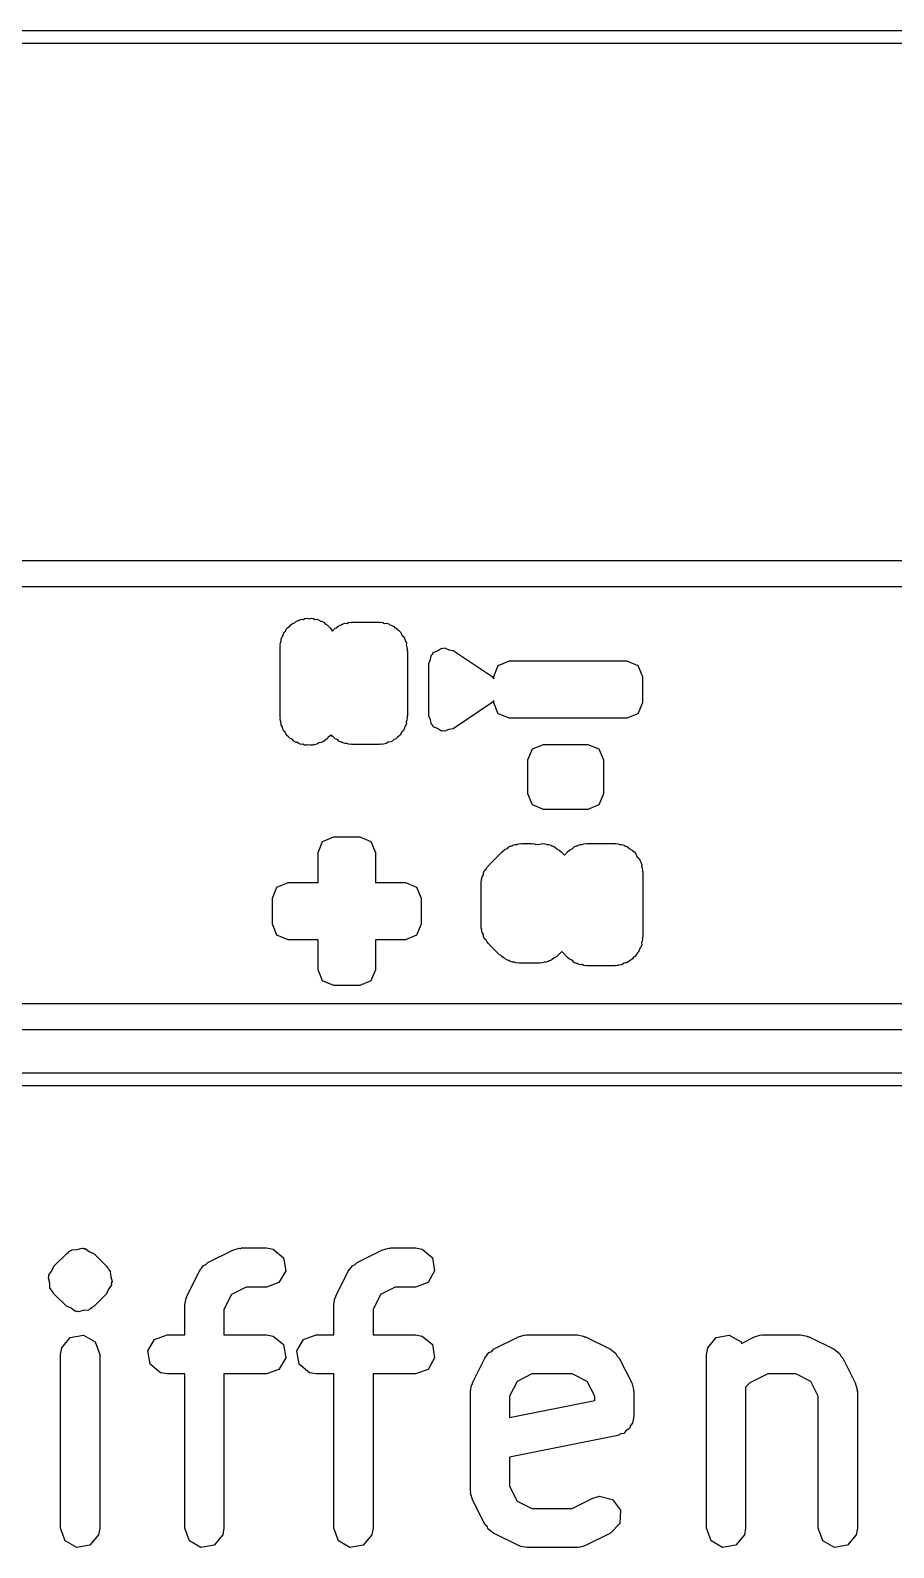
# Model space of a CAD drawing. Extents: x 71 to 186, y -19 to -13.
# Drawn here: x 160.67 to 163.98, y -19.08 to -13.26 of the extents above; entities that cross this region are included whole.
import ezdxf

# ---------------------------------------------------------------- set-up
doc = ezdxf.new("R2010")
doc.units = 0
doc.layers.add('BLACK', color=7, linetype='CONTINUOUS')

msp = doc.modelspace()

# ---------------------------------------------------------------- linework, layer by layer
at = {"layer": 'BLACK', "linetype": 'CONTINUOUS'}
for p, q in [((71.4068, -13.26), (182.597, -13.26)), ((182.572, -13.31), (71.4318, -13.31)), ((144.995, -15.295), (179.615, -15.295)), ((179.565, -15.395), (145.045, -15.395)), ((161.659, -15.5479), (161.663, -15.542)), ((161.663, -15.542), (161.671, -15.536)), ((161.671, -15.536), (161.677, -15.5343)), ((161.677, -15.5343), (161.682, -15.5292)), ((161.682, -15.5292), (161.691, -15.5252)), ((161.691, -15.5252), (161.694, -15.5251)), ((161.694, -15.5251), (161.697, -15.5231)), ((161.697, -15.5231), (161.706, -15.5201)), ((161.706, -15.5201), (161.713, -15.5206)), ((161.713, -15.5206), (161.719, -15.5173)), ((161.719, -15.5173), (161.729, -15.5163)), ((161.729, -15.5163), (161.735, -15.5181)), ((161.735, -15.5181), (161.741, -15.5163)), ((161.741, -15.5163), (161.751, -15.5173)), ((161.751, -15.5173), (161.757, -15.5206)), ((161.757, -15.5206), (161.764, -15.5201)), ((161.764, -15.5201), (161.773, -15.5231)), ((161.773, -15.5231), (161.777, -15.5269)), ((161.777, -15.5269), (161.783, -15.5276)), ((161.783, -15.5276), (161.792, -15.5326)), ((161.792, -15.5326), (161.797, -15.5393)), ((161.797, -15.5393), (161.805, -15.5426)), ((161.805, -15.5426), (161.812, -15.5496)), ((161.845, -15.5476), (161.854, -15.5425)), ((161.854, -15.5425), (161.859, -15.5419)), ((161.859, -15.5419), (161.864, -15.5381)), ((161.864, -15.5381), (161.873, -15.5351)), ((161.873, -15.5351), (161.88, -15.5356)), ((161.88, -15.5356), (161.886, -15.5323)), ((161.886, -15.5323), (161.896, -15.5313)), ((161.896, -15.5313), (161.899, -15.5322)), ((161.899, -15.5322), (161.902, -15.531)), ((161.902, -15.531), (162.002, -15.531)), ((162.002, -15.531), (162.005, -15.5322)), ((162.005, -15.5322), (162.008, -15.5313)), ((162.008, -15.5313), (162.018, -15.5323)), ((162.018, -15.5323), (162.024, -15.5356)), ((162.024, -15.5356), (162.031, -15.5351)), ((162.031, -15.5351), (162.04, -15.5381)), ((162.04, -15.5381), (162.044, -15.5419)), ((162.044, -15.5419), (162.05, -15.5426)), ((162.05, -15.5426), (162.059, -15.5476)), ((161.625, -15.609), (161.628, -15.6029)), ((161.628, -15.596), (161.631, -15.587)), ((161.628, -15.6029), (161.628, -15.596)), ((161.631, -15.587), (161.635, -15.5826)), ((161.635, -15.5769), (161.64, -15.5679)), ((161.635, -15.5826), (161.635, -15.5769)), ((161.64, -15.5679), (161.645, -15.5639)), ((161.645, -15.5639), (161.647, -15.558)), ((161.647, -15.558), (161.653, -15.551)), ((161.653, -15.551), (161.659, -15.5479)), ((161.812, -15.5496), (161.813, -15.5518)), ((161.813, -15.5518), (161.815, -15.553)), ((161.815, -15.553), (161.821, -15.56)), ((161.821, -15.56), (161.823, -15.565)), ((161.823, -15.565), (161.824, -15.5636)), ((161.824, -15.5636), (161.827, -15.5626)), ((161.827, -15.5626), (161.828, -15.5604)), ((161.828, -15.5604), (161.835, -15.5544)), ((161.835, -15.5544), (161.841, -15.5525)), ((161.841, -15.5525), (161.845, -15.5476)), ((162.059, -15.5476), (162.063, -15.5525)), ((162.063, -15.5525), (162.069, -15.5544)), ((162.069, -15.5544), (162.076, -15.5604)), ((162.076, -15.5604), (162.077, -15.5626)), ((162.077, -15.5626), (162.079, -15.5636)), ((162.079, -15.5636), (162.086, -15.5706)), ((162.086, -15.5706), (162.09, -15.5809)), ((162.09, -15.5809), (162.099, -15.5886)), ((162.099, -15.5886), (162.102, -15.5976)), ((162.102, -15.5976), (162.103, -15.6007)), ((162.103, -15.6007), (162.105, -15.603)), ((162.105, -15.603), (162.108, -15.612)), ((161.624, -15.619), (161.625, -15.609)), ((161.625, -15.6221), (161.624, -15.619)), ((161.624, -15.625), (161.625, -15.6221)), ((161.624, -15.895), (161.624, -15.625)), ((162.108, -15.612), (162.107, -15.6189)), ((162.107, -15.6189), (162.11, -15.625)), ((162.11, -15.625), (162.111, -15.635)), ((162.111, -15.635), (162.11, -15.6381)), ((162.11, -15.6381), (162.112, -15.641)), ((162.112, -15.641), (162.112, -15.891)), ((162.2, -15.6739), (162.204, -15.6567)), ((162.204, -15.6567), (162.209, -15.6533)), ((162.209, -15.6533), (162.211, -15.6476)), ((162.211, -15.6476), (162.227, -15.6409)), ((162.227, -15.6409), (162.242, -15.6312)), ((162.242, -15.6312), (162.248, -15.6324)), ((162.248, -15.6324), (162.254, -15.63)), ((162.254, -15.63), (162.27, -15.6367)), ((162.27, -15.6367), (162.287, -15.6401)), ((162.287, -15.6401), (162.437, -15.7401)), ((162.194, -15.69), (162.2, -15.6739)), ((162.194, -15.89), (162.194, -15.69)), ((162.443, -15.74), (162.46, -15.6976)), ((162.46, -15.6976), (162.503, -15.68)), ((162.503, -15.68), (162.953, -15.68)), ((162.953, -15.68), (162.995, -15.6976)), ((162.995, -15.6976), (163.013, -15.74)), ((162.437, -15.7401), (162.443, -15.7486)), ((162.443, -15.7486), (162.443, -15.74)), ((163.013, -15.74), (163.013, -15.84)), ((162.443, -15.8314), (162.437, -15.8399)), ((162.443, -15.84), (162.443, -15.8314)), ((161.625, -15.8986), (161.624, -15.895)), ((162.112, -15.891), (162.11, -15.8939)), ((162.11, -15.8939), (162.111, -15.897)), ((162.2, -15.9061), (162.194, -15.89)), ((162.437, -15.8399), (162.287, -15.9399)), ((162.46, -15.8824), (162.443, -15.84)), ((162.503, -15.9), (162.46, -15.8824)), ((162.995, -15.8824), (162.953, -15.9)), ((163.013, -15.84), (162.995, -15.8824)), ((161.624, -15.9024), (161.625, -15.8986)), ((161.625, -15.9104), (161.624, -15.9024)), ((161.627, -15.9131), (161.625, -15.9104)), ((161.626, -15.916), (161.627, -15.9131)), ((161.628, -15.925), (161.626, -15.916)), ((161.633, -15.9323), (161.628, -15.925)), ((161.634, -15.9411), (161.633, -15.9323)), ((161.639, -15.9501), (161.634, -15.9411)), ((161.644, -15.9541), (161.639, -15.9501)), ((162.09, -15.9523), (162.088, -15.958)), ((162.094, -15.9491), (162.09, -15.9523)), ((162.095, -15.9481), (162.094, -15.9488)), ((162.094, -15.9488), (162.094, -15.9491)), ((162.1, -15.9391), (162.095, -15.9481)), ((162.101, -15.9334), (162.1, -15.9391)), ((162.105, -15.929), (162.101, -15.9334)), ((162.108, -15.92), (162.105, -15.929)), ((162.11, -15.907), (162.107, -15.9131)), ((162.107, -15.9131), (162.108, -15.92)), ((162.111, -15.897), (162.11, -15.907)), ((162.204, -15.9233), (162.2, -15.9061)), ((162.209, -15.9267), (162.204, -15.9233)), ((162.211, -15.9324), (162.209, -15.9267)), ((162.227, -15.9391), (162.211, -15.9324)), ((162.242, -15.9488), (162.227, -15.9391)), ((162.248, -15.9476), (162.242, -15.9488)), ((162.254, -15.95), (162.248, -15.9476)), ((162.27, -15.9433), (162.254, -15.95)), ((162.287, -15.9399), (162.27, -15.9433)), ((162.953, -15.9), (162.503, -15.9)), ((161.646, -15.96), (161.644, -15.9541)), ((161.652, -15.967), (161.646, -15.96)), ((161.654, -15.9682), (161.652, -15.967)), ((161.655, -15.9704), (161.654, -15.9682)), ((161.662, -15.9774), (161.655, -15.9704)), ((161.67, -15.9807), (161.662, -15.9774)), ((161.676, -15.9874), (161.67, -15.9807)), ((161.685, -15.9924), (161.676, -15.9874)), ((161.69, -15.9931), (161.685, -15.9924)), ((161.695, -15.9969), (161.69, -15.9931)), ((161.704, -15.9999), (161.695, -15.9969)), ((161.711, -15.9994), (161.704, -15.9999)), ((161.717, -16.0027), (161.711, -15.9994)), ((161.727, -16.0037), (161.717, -16.0027)), ((161.733, -16.0019), (161.727, -16.0037)), ((161.739, -16.0037), (161.733, -16.0019)), ((161.749, -16.0027), (161.739, -16.0037)), ((161.752, -16.0009), (161.749, -16.0027)), ((161.756, -16.0016), (161.752, -16.0009)), ((161.765, -15.9996), (161.756, -16.0016)), ((161.772, -15.9945), (161.765, -15.9996)), ((161.781, -15.9934), (161.772, -15.9945)), ((161.79, -15.9884), (161.781, -15.9934)), ((161.792, -15.9851), (161.79, -15.9884)), ((161.797, -15.984), (161.792, -15.9851)), ((161.805, -15.978), (161.797, -15.984)), ((161.808, -15.9721), (161.805, -15.978)), ((161.814, -15.969), (161.808, -15.9721)), ((161.819, -15.9639), (161.814, -15.969)), ((161.824, -15.9694), (161.819, -15.9639)), ((161.827, -15.9704), (161.824, -15.9694)), ((161.828, -15.9726), (161.827, -15.9704)), ((161.835, -15.9786), (161.828, -15.9726)), ((161.843, -15.9813), (161.835, -15.9786)), ((161.849, -15.9878), (161.843, -15.9813)), ((161.858, -15.9918), (161.849, -15.9878)), ((161.861, -15.9919), (161.858, -15.9918)), ((161.864, -15.9939), (161.861, -15.9919)), ((161.873, -15.9969), (161.864, -15.9939)), ((161.88, -15.9964), (161.873, -15.9969)), ((161.886, -15.9997), (161.88, -15.9964)), ((161.896, -16.0007), (161.886, -15.9997)), ((161.899, -15.9998), (161.896, -16.0007)), ((161.902, -16.001), (161.899, -15.9998)), ((162.002, -16.001), (161.902, -16.001)), ((162.006, -15.9994), (162.002, -16.001)), ((162.007, -15.9997), (162.006, -15.9994)), ((162.01, -16.0004), (162.007, -15.9996)), ((162.007, -15.9996), (162.007, -15.9997)), ((162.017, -15.9994), (162.01, -16.0004)), ((162.019, -15.9985), (162.017, -15.9994)), ((162.02, -15.9988), (162.019, -15.9985)), ((162.03, -15.9968), (162.02, -15.9988)), ((162.032, -15.9957), (162.03, -15.9968)), ((162.033, -15.9956), (162.032, -15.9957)), ((162.038, -15.9915), (162.033, -15.9956)), ((162.048, -15.9904), (162.038, -15.9915)), ((162.057, -15.9854), (162.048, -15.9904)), ((162.058, -15.9844), (162.057, -15.9847)), ((162.057, -15.9847), (162.057, -15.9854)), ((162.06, -15.9811), (162.058, -15.9844)), ((162.065, -15.98), (162.06, -15.9811)), ((162.067, -15.9786), (162.065, -15.98)), ((162.068, -15.9778), (162.067, -15.9786)), ((162.067, -15.9786), (162.067, -15.9786)), ((162.073, -15.974), (162.068, -15.9778)), ((162.074, -15.9726), (162.073, -15.9729)), ((162.073, -15.9729), (162.073, -15.974)), ((162.075, -15.9704), (162.074, -15.9726)), ((162.077, -15.9694), (162.075, -15.9704)), ((162.081, -15.9658), (162.077, -15.9694)), ((162.082, -15.965), (162.081, -15.9658)), ((162.088, -15.958), (162.082, -15.965)), ((162.591, -16.0176), (162.634, -16)), ((162.634, -16), (162.804, -16)), ((162.804, -16), (162.846, -16.0176)), ((162.574, -16.06), (162.591, -16.0176)), ((162.574, -16.19), (162.574, -16.06)), ((162.846, -16.0176), (162.864, -16.06)), ((162.864, -16.06), (162.864, -16.19)), ((162.591, -16.2324), (162.574, -16.19)), ((162.634, -16.25), (162.591, -16.2324)), ((162.846, -16.2324), (162.804, -16.25)), ((162.864, -16.19), (162.846, -16.2324)), ((162.804, -16.25), (162.634, -16.25)), ((161.786, -16.3726), (161.829, -16.355)), ((161.829, -16.355), (161.929, -16.355)), ((161.929, -16.355), (161.971, -16.3726)), ((161.769, -16.415), (161.786, -16.3726)), ((161.769, -16.53), (161.769, -16.415)), ((161.971, -16.3726), (161.989, -16.415)), ((161.989, -16.415), (161.989, -16.53)), ((162.425, -16.4626), (162.475, -16.4126)), ((162.475, -16.4126), (162.477, -16.4118)), ((162.477, -16.4118), (162.478, -16.4098)), ((162.478, -16.4098), (162.486, -16.4028)), ((162.486, -16.4028), (162.495, -16.3999)), ((162.495, -16.3999), (162.501, -16.3932)), ((162.501, -16.3932), (162.51, -16.3892)), ((162.51, -16.3892), (162.513, -16.3891)), ((162.513, -16.3891), (162.516, -16.3871)), ((162.516, -16.3871), (162.525, -16.3841)), ((162.525, -16.3841), (162.532, -16.3846)), ((162.532, -16.3846), (162.538, -16.3813)), ((162.538, -16.3813), (162.548, -16.3803)), ((162.548, -16.3803), (162.551, -16.3812)), ((162.551, -16.3812), (162.554, -16.38)), ((162.554, -16.38), (162.584, -16.38)), ((162.584, -16.38), (162.587, -16.3813)), ((162.587, -16.3813), (162.59, -16.3804)), ((162.59, -16.3804), (162.599, -16.3814)), ((162.599, -16.3814), (162.604, -16.3841)), ((162.604, -16.3841), (162.61, -16.3835)), ((162.61, -16.3835), (162.614, -16.3849)), ((162.614, -16.3849), (162.63, -16.3803)), ((162.63, -16.3803), (162.64, -16.3813)), ((162.64, -16.3813), (162.646, -16.3846)), ((162.646, -16.3846), (162.653, -16.3841)), ((162.653, -16.3841), (162.662, -16.3871)), ((162.662, -16.3871), (162.664, -16.3891)), ((162.664, -16.3891), (162.667, -16.3892)), ((162.667, -16.3892), (162.676, -16.3932)), ((162.676, -16.3932), (162.684, -16.4013)), ((162.684, -16.4013), (162.694, -16.4056)), ((162.694, -16.4056), (162.701, -16.4126)), ((162.701, -16.4126), (162.701, -16.4126)), ((162.701, -16.4126), (162.714, -16.4251)), ((162.714, -16.4251), (162.726, -16.4126)), ((162.726, -16.4126), (162.733, -16.4056)), ((162.726, -16.4126), (162.726, -16.4126)), ((162.733, -16.4056), (162.744, -16.4013)), ((162.744, -16.4013), (162.751, -16.3932)), ((162.751, -16.3932), (162.76, -16.3892)), ((162.76, -16.3892), (162.763, -16.3891)), ((162.763, -16.3891), (162.766, -16.3871)), ((162.766, -16.3871), (162.775, -16.3841)), ((162.775, -16.3841), (162.782, -16.3846)), ((162.782, -16.3846), (162.788, -16.3813)), ((162.788, -16.3813), (162.798, -16.3803)), ((162.798, -16.3803), (162.801, -16.3812)), ((162.801, -16.3812), (162.804, -16.38)), ((162.804, -16.38), (162.904, -16.38)), ((162.904, -16.38), (162.907, -16.3812)), ((162.907, -16.3812), (162.91, -16.3803)), ((162.91, -16.3803), (162.92, -16.3813)), ((162.92, -16.3813), (162.926, -16.3846)), ((162.926, -16.3846), (162.933, -16.3841)), ((162.933, -16.3841), (162.942, -16.3871)), ((162.942, -16.3871), (162.944, -16.3891)), ((162.944, -16.3891), (162.947, -16.3892)), ((162.947, -16.3892), (162.956, -16.3932)), ((162.956, -16.3932), (162.964, -16.4013)), ((162.964, -16.4013), (162.974, -16.4056)), ((162.974, -16.4056), (162.981, -16.4126)), ((162.981, -16.4126), (162.981, -16.4126)), ((162.981, -16.4126), (162.988, -16.4196)), ((162.988, -16.4196), (162.992, -16.4299)), ((162.414, -16.4789), (162.416, -16.473)), ((162.416, -16.473), (162.422, -16.466)), ((162.422, -16.466), (162.424, -16.4648)), ((162.424, -16.4648), (162.425, -16.4626)), ((162.992, -16.4299), (163, -16.4376)), ((163, -16.4376), (163.004, -16.4466)), ((163.004, -16.4466), (163.005, -16.4497)), ((163.005, -16.4497), (163.007, -16.452)), ((163.007, -16.452), (163.01, -16.461)), ((163.01, -16.461), (163.009, -16.4679)), ((163.009, -16.4679), (163.012, -16.474)), ((163.012, -16.474), (163.013, -16.484)), ((161.611, -16.5476), (161.654, -16.53)), ((161.654, -16.53), (161.769, -16.53)), ((161.989, -16.53), (162.104, -16.53)), ((162.104, -16.53), (162.146, -16.5476)), ((162.394, -16.534), (162.395, -16.524)), ((162.395, -16.5371), (162.394, -16.534)), ((162.395, -16.524), (162.397, -16.5207)), ((162.396, -16.517), (162.398, -16.508)), ((162.397, -16.5207), (162.396, -16.517)), ((162.398, -16.508), (162.403, -16.5007)), ((162.403, -16.5007), (162.404, -16.4919)), ((162.404, -16.4919), (162.409, -16.4829)), ((162.409, -16.4829), (162.414, -16.4789)), ((163.013, -16.484), (163.012, -16.4871)), ((163.012, -16.4871), (163.014, -16.49)), ((163.014, -16.49), (163.014, -16.74)), ((161.594, -16.59), (161.611, -16.5476)), ((161.594, -16.69), (161.594, -16.59)), ((162.146, -16.5476), (162.164, -16.59)), ((162.164, -16.59), (162.164, -16.69)), ((162.394, -16.54), (162.395, -16.5371)), ((162.394, -16.69), (162.394, -16.54)), ((161.611, -16.7324), (161.594, -16.69)), ((162.164, -16.69), (162.146, -16.7324)), ((162.395, -16.6929), (162.394, -16.69)), ((162.394, -16.696), (162.395, -16.6929)), ((162.395, -16.706), (162.394, -16.696)), ((162.397, -16.7093), (162.395, -16.706)), ((162.396, -16.713), (162.397, -16.7093)), ((161.654, -16.75), (161.611, -16.7324)), ((161.769, -16.75), (161.654, -16.75)), ((161.769, -16.865), (161.769, -16.75)), ((162.104, -16.75), (161.989, -16.75)), ((161.989, -16.75), (161.989, -16.865)), ((162.146, -16.7324), (162.104, -16.75)), ((162.398, -16.722), (162.396, -16.713)), ((162.403, -16.7293), (162.398, -16.722)), ((162.404, -16.7381), (162.403, -16.7293)), ((162.409, -16.7471), (162.404, -16.7381)), ((162.414, -16.7511), (162.409, -16.7471)), ((162.416, -16.757), (162.414, -16.7511)), ((162.422, -16.764), (162.416, -16.757)), ((162.424, -16.7652), (162.422, -16.764)), ((162.425, -16.7674), (162.424, -16.7652)), ((162.465, -16.8074), (162.425, -16.7674)), ((163.01, -16.769), (163.007, -16.778)), ((163.012, -16.756), (163.009, -16.7621)), ((163.009, -16.7621), (163.01, -16.769)), ((163.014, -16.74), (163.012, -16.7429)), ((163.012, -16.7429), (163.013, -16.746)), ((163.013, -16.746), (163.012, -16.756)), ((162.469, -16.8091), (162.465, -16.8074)), ((162.472, -16.813), (162.469, -16.8091)), ((162.48, -16.819), (162.472, -16.813)), ((162.484, -16.8201), (162.48, -16.819)), ((162.487, -16.8234), (162.484, -16.8201)), ((162.496, -16.8285), (162.487, -16.8234)), ((162.666, -16.8268), (162.657, -16.8308)), ((162.674, -16.8187), (162.666, -16.8268)), ((162.684, -16.8144), (162.674, -16.8187)), ((162.691, -16.8074), (162.684, -16.8144)), ((162.704, -16.7949), (162.691, -16.8074)), ((162.691, -16.8074), (162.691, -16.8074)), ((162.726, -16.8174), (162.704, -16.7949)), ((162.733, -16.8244), (162.726, -16.8174)), ((162.726, -16.8174), (162.726, -16.8174)), ((162.744, -16.8287), (162.733, -16.8244)), ((162.974, -16.824), (162.966, -16.83)), ((162.975, -16.823), (162.974, -16.8236)), ((162.974, -16.8236), (162.974, -16.824)), ((162.978, -16.8171), (162.975, -16.823)), ((162.984, -16.814), (162.978, -16.8171)), ((162.99, -16.807), (162.984, -16.814)), ((162.991, -16.8051), (162.99, -16.807)), ((162.992, -16.804), (162.991, -16.8051)), ((162.995, -16.7998), (162.992, -16.8014)), ((162.992, -16.8014), (162.992, -16.804)), ((162.997, -16.7971), (162.995, -16.7986)), ((162.995, -16.7986), (162.995, -16.7998)), ((163.002, -16.7881), (162.997, -16.7971)), ((163.003, -16.7824), (163.002, -16.7881)), ((163.007, -16.778), (163.003, -16.7824)), ((161.786, -16.9074), (161.769, -16.865)), ((161.989, -16.865), (161.971, -16.9074)), ((162.501, -16.8291), (162.496, -16.8285)), ((162.506, -16.8329), (162.501, -16.8291)), ((162.515, -16.8359), (162.506, -16.8329)), ((162.522, -16.8354), (162.515, -16.8359)), ((162.528, -16.8387), (162.522, -16.8354)), ((162.538, -16.8397), (162.528, -16.8387)), ((162.541, -16.8388), (162.538, -16.8397)), ((162.544, -16.84), (162.541, -16.8388)), ((162.584, -16.84), (162.544, -16.84)), ((162.614, -16.84), (162.584, -16.84)), ((162.617, -16.8388), (162.614, -16.84)), ((162.62, -16.8397), (162.617, -16.8388)), ((162.63, -16.8387), (162.62, -16.8397)), ((162.636, -16.8354), (162.63, -16.8387)), ((162.643, -16.8359), (162.636, -16.8354)), ((162.652, -16.8329), (162.643, -16.8359)), ((162.654, -16.8309), (162.652, -16.8329)), ((162.657, -16.8308), (162.654, -16.8309)), ((162.751, -16.8368), (162.744, -16.8287)), ((162.76, -16.8408), (162.751, -16.8368)), ((162.763, -16.8409), (162.76, -16.8408)), ((162.766, -16.8429), (162.763, -16.8409)), ((162.775, -16.8459), (162.766, -16.8429)), ((162.782, -16.8454), (162.775, -16.8459)), ((162.788, -16.8487), (162.782, -16.8454)), ((162.798, -16.8497), (162.788, -16.8487)), ((162.801, -16.8488), (162.798, -16.8497)), ((162.804, -16.85), (162.801, -16.8488)), ((162.904, -16.85), (162.804, -16.85)), ((162.907, -16.8485), (162.904, -16.85)), ((162.911, -16.8495), (162.907, -16.8485)), ((162.919, -16.8485), (162.911, -16.8495)), ((162.921, -16.8474), (162.919, -16.8485)), ((162.923, -16.8478), (162.921, -16.8474)), ((162.933, -16.8458), (162.923, -16.8478)), ((162.943, -16.8397), (162.933, -16.8458)), ((162.948, -16.8387), (162.943, -16.8397)), ((162.951, -16.8384), (162.948, -16.8387)), ((162.953, -16.8379), (162.951, -16.8383)), ((162.951, -16.8383), (162.951, -16.8384)), ((162.961, -16.8329), (162.953, -16.8379)), ((162.963, -16.8307), (162.961, -16.8329)), ((162.966, -16.83), (162.963, -16.8307)), ((161.829, -16.925), (161.786, -16.9074)), ((161.929, -16.925), (161.829, -16.925)), ((161.971, -16.9074), (161.929, -16.925)), ((145.045, -16.995), (179.565, -16.995)), ((179.615, -17.095), (144.995, -17.095)), ((71.4318, -17.26), (182.572, -17.26)), ((182.597, -17.31), (71.4068, -17.31)), ((160.845, -17.9379), (160.863, -17.9329)), ((160.863, -17.9329), (160.867, -17.9344)), ((161.442, -17.9405), (161.467, -17.9331)), ((161.467, -17.9331), (161.472, -17.9342)), ((161.472, -17.9342), (161.476, -17.9326)), ((161.476, -17.9326), (161.571, -17.9326)), ((161.571, -17.9326), (161.597, -17.9371)), ((162.014, -17.9405), (162.039, -17.9331)), ((162.039, -17.9331), (162.043, -17.9342)), ((162.043, -17.9342), (162.047, -17.9326)), ((162.047, -17.9326), (162.143, -17.9326)), ((162.143, -17.9326), (162.168, -17.9371)), ((160.756, -18.0022), (160.804, -17.9546)), ((160.804, -17.9546), (160.812, -17.9489)), ((160.812, -17.9489), (160.814, -17.9462)), ((160.814, -17.9462), (160.817, -17.9453)), ((160.817, -17.9452), (160.819, -17.9427)), ((160.817, -17.9453), (160.817, -17.9452)), ((160.819, -17.9427), (160.821, -17.9423)), ((160.821, -17.9423), (160.825, -17.9396)), ((160.825, -17.9396), (160.845, -17.9379)), ((160.867, -17.9344), (160.87, -17.9338)), ((160.87, -17.9338), (160.873, -17.9355)), ((160.873, -17.9355), (160.876, -17.9352)), ((160.876, -17.9352), (160.892, -17.9464)), ((160.892, -17.9464), (160.91, -17.9546)), ((160.91, -17.9546), (160.958, -18.0022)), ((161.339, -17.9963), (161.347, -17.9882)), ((161.347, -17.9882), (161.442, -17.9405)), ((161.597, -17.9371), (161.636, -17.9701)), ((161.636, -17.9701), (161.645, -18.0206)), ((161.911, -17.9963), (161.919, -17.9882)), ((161.919, -17.9882), (162.014, -17.9405)), ((162.168, -17.9371), (162.208, -17.9701)), ((162.208, -17.9701), (162.216, -18.0206)), ((160.735, -18.0487), (160.737, -18.0426)), ((160.74, -18.0675), (160.735, -18.0487)), ((160.737, -18.0358), (160.748, -18.0199)), ((160.737, -18.0426), (160.737, -18.0358)), ((160.748, -18.0199), (160.756, -18.0022)), ((160.958, -18.0022), (160.963, -18.0103)), ((160.963, -18.0103), (160.966, -18.0122)), ((160.966, -18.0122), (160.967, -18.0154)), ((160.967, -18.0154), (160.972, -18.0235)), ((160.972, -18.0235), (160.974, -18.043)), ((160.974, -18.043), (160.979, -18.0618)), ((161.266, -18.1169), (161.314, -18.0217)), ((161.314, -18.0217), (161.329, -18.0008)), ((161.329, -18.0008), (161.339, -17.9963)), ((161.645, -18.0206), (161.619, -18.0651)), ((161.837, -18.1169), (161.885, -18.0217)), ((161.885, -18.0217), (161.901, -18.0008)), ((161.901, -18.0008), (161.911, -17.9963)), ((162.216, -18.0206), (162.191, -18.0651)), ((160.741, -18.0869), (160.74, -18.0675)), ((160.747, -18.095), (160.741, -18.0869)), ((160.748, -18.0983), (160.747, -18.095)), ((160.751, -18.1002), (160.748, -18.0983)), ((160.756, -18.1083), (160.751, -18.1002)), ((160.966, -18.0906), (160.958, -18.1083)), ((160.977, -18.0746), (160.966, -18.0906)), ((160.979, -18.0618), (160.976, -18.0679)), ((160.976, -18.0679), (160.977, -18.0746)), ((161.494, -18.0826), (161.437, -18.1111)), ((161.571, -18.0826), (161.494, -18.0826)), ((161.619, -18.0651), (161.571, -18.0826)), ((162.065, -18.0826), (162.008, -18.1111)), ((162.143, -18.0826), (162.065, -18.0826)), ((162.191, -18.0651), (162.143, -18.0826)), ((160.804, -18.1559), (160.756, -18.1083)), ((160.822, -18.1641), (160.804, -18.1559)), ((160.837, -18.1753), (160.822, -18.1641)), ((160.897, -18.1653), (160.894, -18.1678)), ((160.9, -18.1643), (160.897, -18.1652)), ((160.897, -18.1652), (160.897, -18.1653)), ((160.902, -18.1616), (160.9, -18.1643)), ((160.91, -18.1559), (160.902, -18.1616)), ((160.958, -18.1083), (160.91, -18.1559)), ((161.258, -18.1505), (161.263, -18.1248)), ((161.258, -18.266), (161.258, -18.1505)), ((161.263, -18.1248), (161.266, -18.1214)), ((161.266, -18.1214), (161.266, -18.1169)), ((161.437, -18.1111), (161.408, -18.1682)), ((161.83, -18.1505), (161.834, -18.1248)), ((161.83, -18.266), (161.83, -18.1505)), ((161.834, -18.1248), (161.837, -18.1214)), ((161.837, -18.1214), (161.837, -18.1169)), ((162.008, -18.1111), (161.98, -18.1682)), ((160.841, -18.175), (160.837, -18.1753)), ((160.844, -18.1767), (160.841, -18.175)), ((160.847, -18.1761), (160.844, -18.1767)), ((160.85, -18.1776), (160.847, -18.1761)), ((160.869, -18.1725), (160.85, -18.1776)), ((160.889, -18.1708), (160.869, -18.1725)), ((160.892, -18.1682), (160.889, -18.1708)), ((160.894, -18.1678), (160.892, -18.1682)), ((161.408, -18.1682), (161.408, -18.266)), ((161.98, -18.1682), (161.98, -18.266)), ((160.786, -18.3153), (160.819, -18.276)), ((160.819, -18.276), (160.87, -18.2671)), ((160.87, -18.2671), (160.914, -18.2927)), ((161.142, -18.2835), (161.19, -18.266)), ((161.19, -18.266), (161.258, -18.266)), ((161.408, -18.266), (161.571, -18.266)), ((161.571, -18.266), (161.597, -18.2705)), ((161.597, -18.2705), (161.636, -18.3035)), ((161.713, -18.2835), (161.762, -18.266)), ((161.762, -18.266), (161.83, -18.266)), ((161.98, -18.266), (162.143, -18.266)), ((162.143, -18.266), (162.168, -18.2705)), ((162.168, -18.2705), (162.208, -18.3035)), ((162.442, -18.3215), (162.538, -18.2739)), ((162.538, -18.2739), (162.563, -18.2664)), ((162.563, -18.2664), (162.567, -18.2675)), ((162.567, -18.2675), (162.571, -18.266)), ((162.571, -18.266), (162.762, -18.266)), ((162.762, -18.266), (162.787, -18.2705)), ((162.787, -18.2705), (162.791, -18.2734)), ((162.791, -18.2734), (162.795, -18.2739)), ((162.795, -18.2739), (162.89, -18.3215)), ((163.263, -18.3153), (163.296, -18.276)), ((163.296, -18.276), (163.346, -18.2671)), ((163.346, -18.2671), (163.391, -18.2927)), ((163.393, -18.2987), (163.442, -18.2739)), ((163.442, -18.2739), (163.467, -18.2664)), ((163.467, -18.2664), (163.472, -18.2675)), ((163.472, -18.2675), (163.476, -18.266)), ((163.476, -18.266), (163.619, -18.266)), ((163.619, -18.266), (163.644, -18.2705)), ((163.644, -18.2705), (163.648, -18.2734)), ((163.648, -18.2734), (163.652, -18.2739)), ((163.652, -18.2739), (163.748, -18.3215)), ((160.782, -18.341), (160.786, -18.3153)), ((160.782, -19.0076), (160.782, -18.341)), ((160.914, -18.2927), (160.932, -18.341)), ((160.932, -18.341), (160.932, -19.0076)), ((161.116, -18.3279), (161.142, -18.2835)), ((161.125, -18.3785), (161.116, -18.3279)), ((161.636, -18.3035), (161.645, -18.354)), ((161.688, -18.3279), (161.713, -18.2835)), ((161.697, -18.3785), (161.688, -18.3279)), ((162.208, -18.3035), (162.216, -18.354)), ((162.409, -18.355), (162.424, -18.3341)), ((162.424, -18.3341), (162.435, -18.3296)), ((162.435, -18.3296), (162.442, -18.3215)), ((162.89, -18.3215), (162.911, -18.337)), ((162.911, -18.337), (162.916, -18.3473)), ((163.258, -18.341), (163.263, -18.3153)), ((163.258, -19.0076), (163.258, -18.341)), ((163.391, -18.2927), (163.393, -18.2987)), ((163.748, -18.3215), (163.769, -18.337)), ((163.769, -18.337), (163.773, -18.3473)), ((161.165, -18.4114), (161.125, -18.3785)), ((161.619, -18.3984), (161.571, -18.416)), ((161.645, -18.354), (161.619, -18.3984)), ((161.736, -18.4114), (161.697, -18.3785)), ((162.191, -18.3984), (162.143, -18.416)), ((162.216, -18.354), (162.191, -18.3984)), ((162.361, -18.4503), (162.409, -18.355)), ((162.916, -18.3473), (162.924, -18.355)), ((162.924, -18.355), (162.972, -18.4503)), ((163.773, -18.3473), (163.781, -18.355)), ((163.781, -18.355), (163.829, -18.4503)), ((161.19, -18.416), (161.165, -18.4114)), ((161.258, -18.416), (161.19, -18.416)), ((161.258, -19.0076), (161.258, -18.416)), ((161.571, -18.416), (161.408, -18.416)), ((161.408, -18.416), (161.408, -19.0076)), ((161.762, -18.416), (161.736, -18.4114)), ((161.83, -18.416), (161.762, -18.416)), ((161.83, -19.0076), (161.83, -18.416)), ((162.143, -18.416), (161.98, -18.416)), ((161.98, -18.416), (161.98, -19.0076)), ((162.358, -18.4582), (162.361, -18.4547)), ((162.361, -18.4547), (162.361, -18.4503)), ((162.532, -18.4445), (162.503, -18.5015)), ((162.589, -18.416), (162.532, -18.4445)), ((162.744, -18.416), (162.589, -18.416)), ((162.801, -18.4445), (162.744, -18.416)), ((162.83, -18.5015), (162.801, -18.4445)), ((162.972, -18.4503), (162.979, -18.4752)), ((163.425, -18.4502), (163.408, -18.4673)), ((163.494, -18.416), (163.425, -18.4502)), ((163.601, -18.416), (163.494, -18.416)), ((163.658, -18.4445), (163.601, -18.416)), ((163.687, -18.5015), (163.658, -18.4445)), ((163.829, -18.4503), (163.836, -18.4752)), ((162.353, -18.4838), (162.358, -18.4582)), ((162.353, -18.8648), (162.353, -18.4838)), ((162.503, -18.5015), (162.503, -18.5828)), ((162.83, -18.5176), (162.83, -18.5015)), ((162.979, -18.4752), (162.978, -18.4796)), ((162.978, -18.4796), (162.98, -18.4838)), ((162.98, -18.4838), (162.98, -18.579)), ((163.408, -18.4673), (163.408, -19.0076)), ((163.687, -19.0076), (163.687, -18.5015)), ((163.836, -18.4752), (163.835, -18.4796)), ((163.835, -18.4796), (163.837, -18.4838)), ((163.837, -18.4838), (163.837, -19.0076)), ((162.503, -18.5828), (162.83, -18.5176)), ((162.963, -18.6259), (162.951, -18.6332)), ((162.967, -18.6142), (162.963, -18.6259)), ((162.975, -18.6047), (162.967, -18.6142)), ((162.98, -18.579), (162.975, -18.6047)), ((162.919, -18.6526), (162.503, -18.7358)), ((162.93, -18.6462), (162.919, -18.6526)), ((162.942, -18.644), (162.93, -18.6462)), ((162.951, -18.6332), (162.942, -18.644)), ((162.503, -18.7358), (162.503, -18.8471)), ((162.355, -18.869), (162.353, -18.8648)), ((162.503, -18.8471), (162.532, -18.9041)), ((162.354, -18.8733), (162.355, -18.869)), ((162.361, -18.8983), (162.354, -18.8733)), ((162.409, -18.9935), (162.361, -18.8983)), ((162.532, -18.9041), (162.589, -18.9326)), ((162.744, -18.9326), (162.823, -18.8929)), ((162.823, -18.8929), (162.848, -18.8855)), ((162.848, -18.8855), (162.898, -18.8974)), ((162.898, -18.8974), (162.929, -18.9386)), ((162.589, -18.9326), (162.744, -18.9326)), ((162.929, -18.9386), (162.926, -18.9898)), ((160.799, -19.0558), (160.782, -19.0076)), ((160.927, -19.0333), (160.894, -19.0726)), ((160.932, -19.0076), (160.927, -19.0333)), ((161.276, -19.0558), (161.258, -19.0076)), ((161.404, -19.0333), (161.371, -19.0726)), ((161.408, -19.0076), (161.404, -19.0333)), ((161.847, -19.0558), (161.83, -19.0076)), ((161.975, -19.0333), (161.942, -19.0726)), ((161.98, -19.0076), (161.975, -19.0333)), ((162.417, -19.0013), (162.409, -18.9935)), ((162.421, -19.0116), (162.417, -19.0013)), ((162.442, -19.0271), (162.421, -19.0116)), ((162.538, -19.0747), (162.442, -19.0271)), ((162.89, -19.0271), (162.795, -19.0747)), ((162.926, -18.9898), (162.89, -19.0271)), ((163.276, -19.0558), (163.258, -19.0076)), ((163.404, -19.0333), (163.371, -19.0726)), ((163.408, -19.0076), (163.404, -19.0333)), ((163.704, -19.0558), (163.687, -19.0076)), ((163.832, -19.0333), (163.799, -19.0726)), ((163.837, -19.0076), (163.832, -19.0333)), ((160.844, -19.0815), (160.799, -19.0558)), ((160.894, -19.0726), (160.844, -19.0815)), ((161.32, -19.0815), (161.276, -19.0558)), ((161.371, -19.0726), (161.32, -19.0815)), ((161.891, -19.0815), (161.847, -19.0558)), ((161.942, -19.0726), (161.891, -19.0815)), ((162.542, -19.0752), (162.538, -19.0747)), ((162.546, -19.0781), (162.542, -19.0752)), ((162.571, -19.0826), (162.546, -19.0781)), ((162.762, -19.0826), (162.571, -19.0826)), ((162.766, -19.0811), (162.762, -19.0826)), ((162.77, -19.0821), (162.766, -19.0811)), ((162.795, -19.0747), (162.77, -19.0821)), ((163.32, -19.0815), (163.276, -19.0558)), ((163.371, -19.0726), (163.32, -19.0815)), ((163.749, -19.0815), (163.704, -19.0558)), ((163.799, -19.0726), (163.749, -19.0815))]:
    msp.add_line(p, q, dxfattribs=at)

doc.saveas('drawing.dxf')
